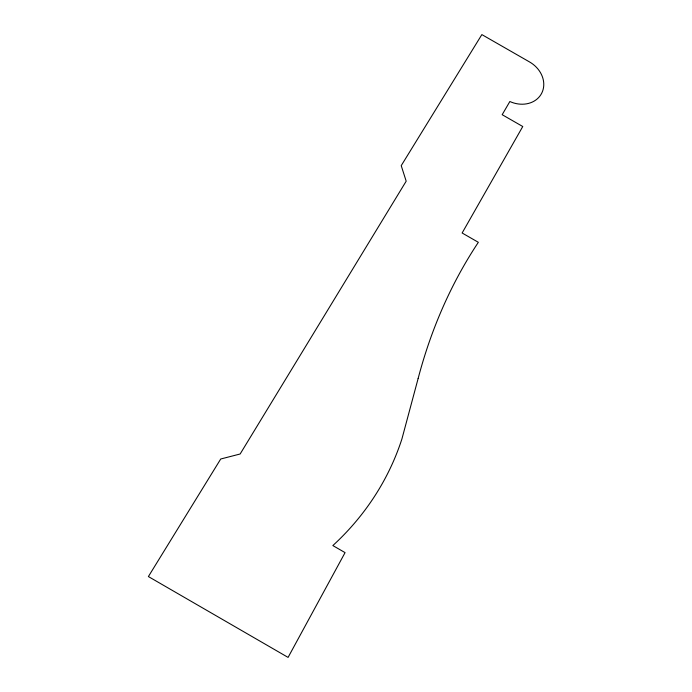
<?xml version="1.0" encoding="UTF-8"?>
<svg xmlns="http://www.w3.org/2000/svg" width="692" height="692" viewBox="0 0 692 692"><rect width="100%" height="100%" fill="white"/><g stroke="black" fill="none" stroke-linecap="round" stroke-linejoin="round"><path stroke-width="1.04" d="M418.141 378.472L401.94 438.875A259.344 243.169 -10.2 0 1 332.852 545.564L345.066 552.623L288.088 657.4L148.391 576.557L220.722 459.004L240.141 453.995L406.187 181.183L401.222 165.656L481.857 34.6L529.544 61.943A26.287 22.127 28.8 0 1 541.784 93.048A26.287 22.127 28.8 0 1 509.857 101.516L502.176 114.699L522.763 126.515L462.135 232.996L478.345 242.312A570.121 457.637 61.1 0 0 418.141 378.472"/></g></svg>
